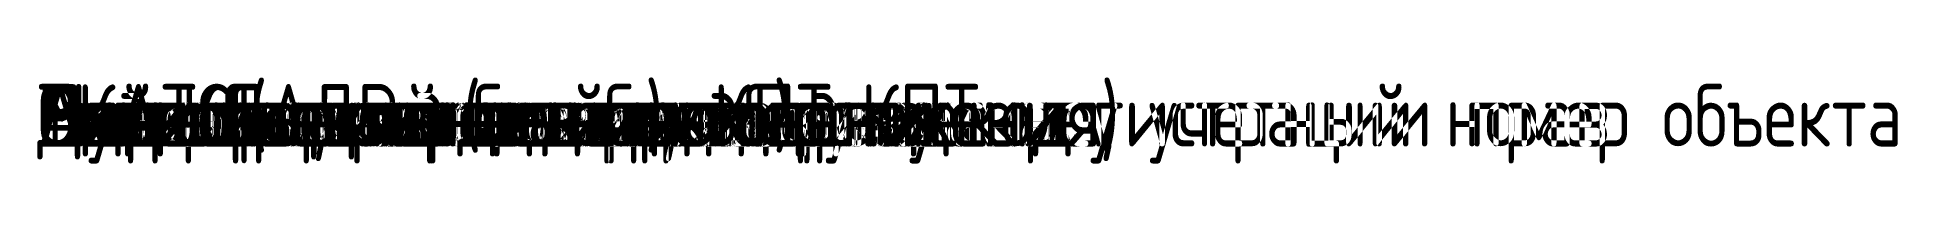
# Model space of a CAD drawing. Header units: millimetres. Extents: x 0 to 2223279, y 0 to 470063.
# Drawn here: x 0 to 5.93, y -0.05 to 0.22 of the extents above.
import ezdxf

# ---------------------------------------------------------------- set-up
doc = ezdxf.new("R2010")
doc.units = ezdxf.units.MM
for name, color, linetype in [('D', 1, 'Continuous'), ('P', 94, 'Continuous'), ('T', 1, 'Continuous')]:
    doc.layers.add(name, color=color, linetype=linetype)
doc.styles.get("Standard").update_dxf_attribs({"font": 'eskd1.shx', "width": 0.85, "oblique": 15, "height": 0.4})

msp = doc.modelspace()

# ---------------------------------------------------------------- texts
at = {"layer": 'D', "flags": 1}
for tag in ['Дата формирования КПТ', 'Тип объекта (текст)', 'Тип объекта', 'ОКАТО', 'Адрес (описание местоположения)', 'Система координат', 'Вид объекта недвижимости', 'Вид объекта недвижимости код', 'Муниципальное образование', 'Регистрационный номер КПТ', 'Регион', 'Иное описание местоположения', 'Кадастровый номер, обозначение, учетный номер объекта', 'Кадастровый номер', 'Площадь, в кв. метрах', 'Кадастровый номер квартала', 'Полное наименование органа регистрации прав', 'Назначение здания', 'Назначение здания код', 'Код КЛАДР', 'Кадастровая стоимость', 'Код региона']:
    msp.add_attdef(tag, (0, 0), '', height=0.2, dxfattribs=at)
at = {"layer": 'P', "flags": 1}
for tag in ['Дата формирования КПТ', 'Дата формирования КПТ', 'Дата формирования КПТ', 'Дата формирования КПТ', 'Дата формирования КПТ', 'Дата формирования КПТ', 'Дата формирования КПТ', 'Дата формирования КПТ', 'Дата формирования КПТ', 'Дом', 'Дом', 'Дом', 'Дом', 'Дом', 'Дом', 'Тип объекта (текст)', 'Тип объекта (текст)', 'Тип объекта (текст)', 'Тип объекта (текст)', 'Тип объекта (текст)', 'Тип объекта (текст)', 'Тип объекта (текст)', 'Тип объекта (текст)', 'Тип объекта (текст)', 'Тип объекта', 'Тип объекта', 'Тип объекта', 'Тип объекта', 'Тип объекта', 'Тип объекта', 'Тип объекта', 'Тип объекта', 'Тип объекта', 'Тип адреса', 'Тип адреса код', 'Улица', 'Улица', 'Улица', 'Улица', 'Улица', 'Улица', 'Улица', 'Улица', 'ОКАТО', 'Ориентир в границах участка', 'ОКАТО', 'Ориентир в границах участка', 'ОКАТО', 'Ориентир в границах участка', 'ОКАТО', 'Ориентир в границах участка', 'ОКАТО', 'Ориентир в границах участка', 'ОКАТО', 'Ориентир в границах участка', 'ОКАТО', 'Ориентир в границах участка', 'ОКАТО', 'Ориентир в границах участка', 'ОКАТО', 'Адрес (местоположение) участка', 'Адрес (местоположение) участка', 'Адрес (местоположение) участка', 'Адрес (местоположение) участка', 'Адрес (местоположение) участка', 'Адрес (местоположение) участка', 'Адрес (местоположение) участка', 'Адрес (местоположение) участка', 'Адрес (местоположение) участка', 'Система координат', 'Система координат', 'Система координат', 'Система координат', 'Система координат', 'Система координат', 'Система координат', 'Система координат', 'Система координат', 'Вид объекта недвижимости', 'Вид объекта недвижимости код', 'Вид объекта недвижимости', 'Вид объекта недвижимости код', 'Вид объекта недвижимости', 'Вид объекта недвижимости код', 'Вид объекта недвижимости', 'Вид объекта недвижимости код', 'Вид объекта недвижимости', 'Вид объекта недвижимости код', 'Вид объекта недвижимости', 'Вид объекта недвижимости код', 'Вид объекта недвижимости', 'Вид объекта недвижимости код', 'Вид объекта недвижимости', 'Вид объекта недвижимости код', 'Вид объекта недвижимости', 'Вид объекта недвижимости код', 'Вид земельного участка', 'Вид земельного участка код', 'Вид использования по документу', 'Вид земельного участка', 'Вид земельного участка код', 'Вид использования по документу', 'Вид земельного участка', 'Вид земельного участка код', 'Вид использования по документу', 'Вид земельного участка', 'Вид земельного участка код', 'Вид использования по документу', 'Вид земельного участка', 'Вид земельного участка код', 'Вид использования по документу', 'Вид земельного участка', 'Вид земельного участка код', 'Вид использования по документу', 'Вид земельного участка', 'Вид земельного участка код', 'Вид использования по документу', 'Вид земельного участка', 'Вид земельного участка код', 'Вид использования по документу', 'Вид земельного участка', 'Вид земельного участка код', 'Вид использования по документу', 'Регистрационный номер КПТ', 'Район', 'Регистрационный номер КПТ', 'Район', 'Регистрационный номер КПТ', 'Район', 'Регистрационный номер КПТ', 'Район', 'Регистрационный номер КПТ', 'Район', 'Регистрационный номер КПТ', 'Район', 'Регистрационный номер КПТ', 'Район', 'Регистрационный номер КПТ', 'Район', 'Регистрационный номер КПТ', 'Регион', 'Регион', 'Регион', 'Регион', 'Регион', 'Регион', 'Регион', 'Регион', 'Регион', 'Кадастровый номер, обозначение, учетный номер объекта', 'Кадастровый номер', 'Площадь', 'Погрешность площади', 'Кадастровый номер квартала', 'Полное наименование органа регистрации прав', 'Кадастровый номер, обозначение, учетный номер объекта', 'Кадастровый номер', 'Площадь', 'Населённый пункт', 'Кадастровый номер квартала', 'Полное наименование органа регистрации прав', 'Кадастровый номер, обозначение, учетный номер объекта', 'Кадастровый номер', 'Площадь', 'Населённый пункт', 'Кадастровый номер квартала', 'Полное наименование органа регистрации прав', 'Кадастровый номер, обозначение, учетный номер объекта', 'Кадастровый номер', 'Площадь', 'Населённый пункт', 'Кадастровый номер квартала', 'Полное наименование органа регистрации прав', 'Кадастровый номер, обозначение, учетный номер объекта', 'Кадастровый номер', 'Площадь', 'Населённый пункт', 'Кадастровый номер квартала', 'Полное наименование органа регистрации прав', 'Кадастровый номер, обозначение, учетный номер объекта', 'Кадастровый номер', 'Площадь', 'Населённый пункт', 'Кадастровый номер квартала', 'Полное наименование органа регистрации прав', 'Кадастровый номер, обозначение, учетный номер объекта', 'Кадастровый номер', 'Площадь', 'Населённый пункт', 'Кадастровый номер квартала', 'Полное наименование органа регистрации прав', 'Кадастровый номер, обозначение, учетный номер объекта', 'Кадастровый номер', 'Площадь', 'Населённый пункт', 'Кадастровый номер квартала', 'Полное наименование органа регистрации прав', 'Кадастровый номер, обозначение, учетный номер объекта', 'Кадастровый номер', 'Площадь', 'Населённый пункт', 'Кадастровый номер квартала', 'Полное наименование органа регистрации прав', 'Код КЛАДР', 'Код КЛАДР', 'Код КЛАДР', 'Код КЛАДР', 'Код КЛАДР', 'Код КЛАДР', 'Код КЛАДР', 'Код КЛАДР', 'Код КЛАДР', 'Категория земель', 'Категория земель код', 'Кадастровая стоимость', 'Код региона', 'Категория земель', 'Категория земель код', 'Кадастровая стоимость', 'Код региона', 'Категория земель', 'Категория земель код', 'Кадастровая стоимость', 'Код региона', 'Категория земель', 'Категория земель код', 'Кадастровая стоимость', 'Код региона', 'Категория земель', 'Категория земель код', 'Кадастровая стоимость', 'Код региона', 'Квартира', 'Категория земель', 'Категория земель код', 'Кадастровая стоимость', 'Код региона', 'Категория земель', 'Категория земель код', 'Кадастровая стоимость', 'Код региона', 'Квартира', 'Категория земель', 'Категория земель код', 'Кадастровая стоимость', 'Код региона', 'Категория земель', 'Категория земель код', 'Кадастровая стоимость', 'Код региона']:
    msp.add_attdef(tag, (0, 0), '', height=0.2, dxfattribs=at)
at = {"layer": 'T', "flags": 1}
for tag in ['Дата формирования КПТ', 'Тип объекта (текст)', 'Тип объекта', 'Основные характеристики', 'ОКАТО', 'Адрес (описание местоположения)', 'Система координат', 'Вид объекта недвижимости', 'Вид объекта недвижимости код', 'Район', 'Регистрационный номер КПТ', 'Регион', 'Иное описание местоположения', 'Кадастровый номер, обозначение, учетный номер объекта', 'Кадастровый номер', 'Назначение объекта', 'Кадастровый номер квартала', 'Полное наименование органа регистрации прав', 'Код КЛАДР', 'Кадастровая стоимость', 'Код региона']:
    msp.add_attdef(tag, (0, 0), '', height=0.2, dxfattribs=at)

doc.saveas('drawing.dxf')
